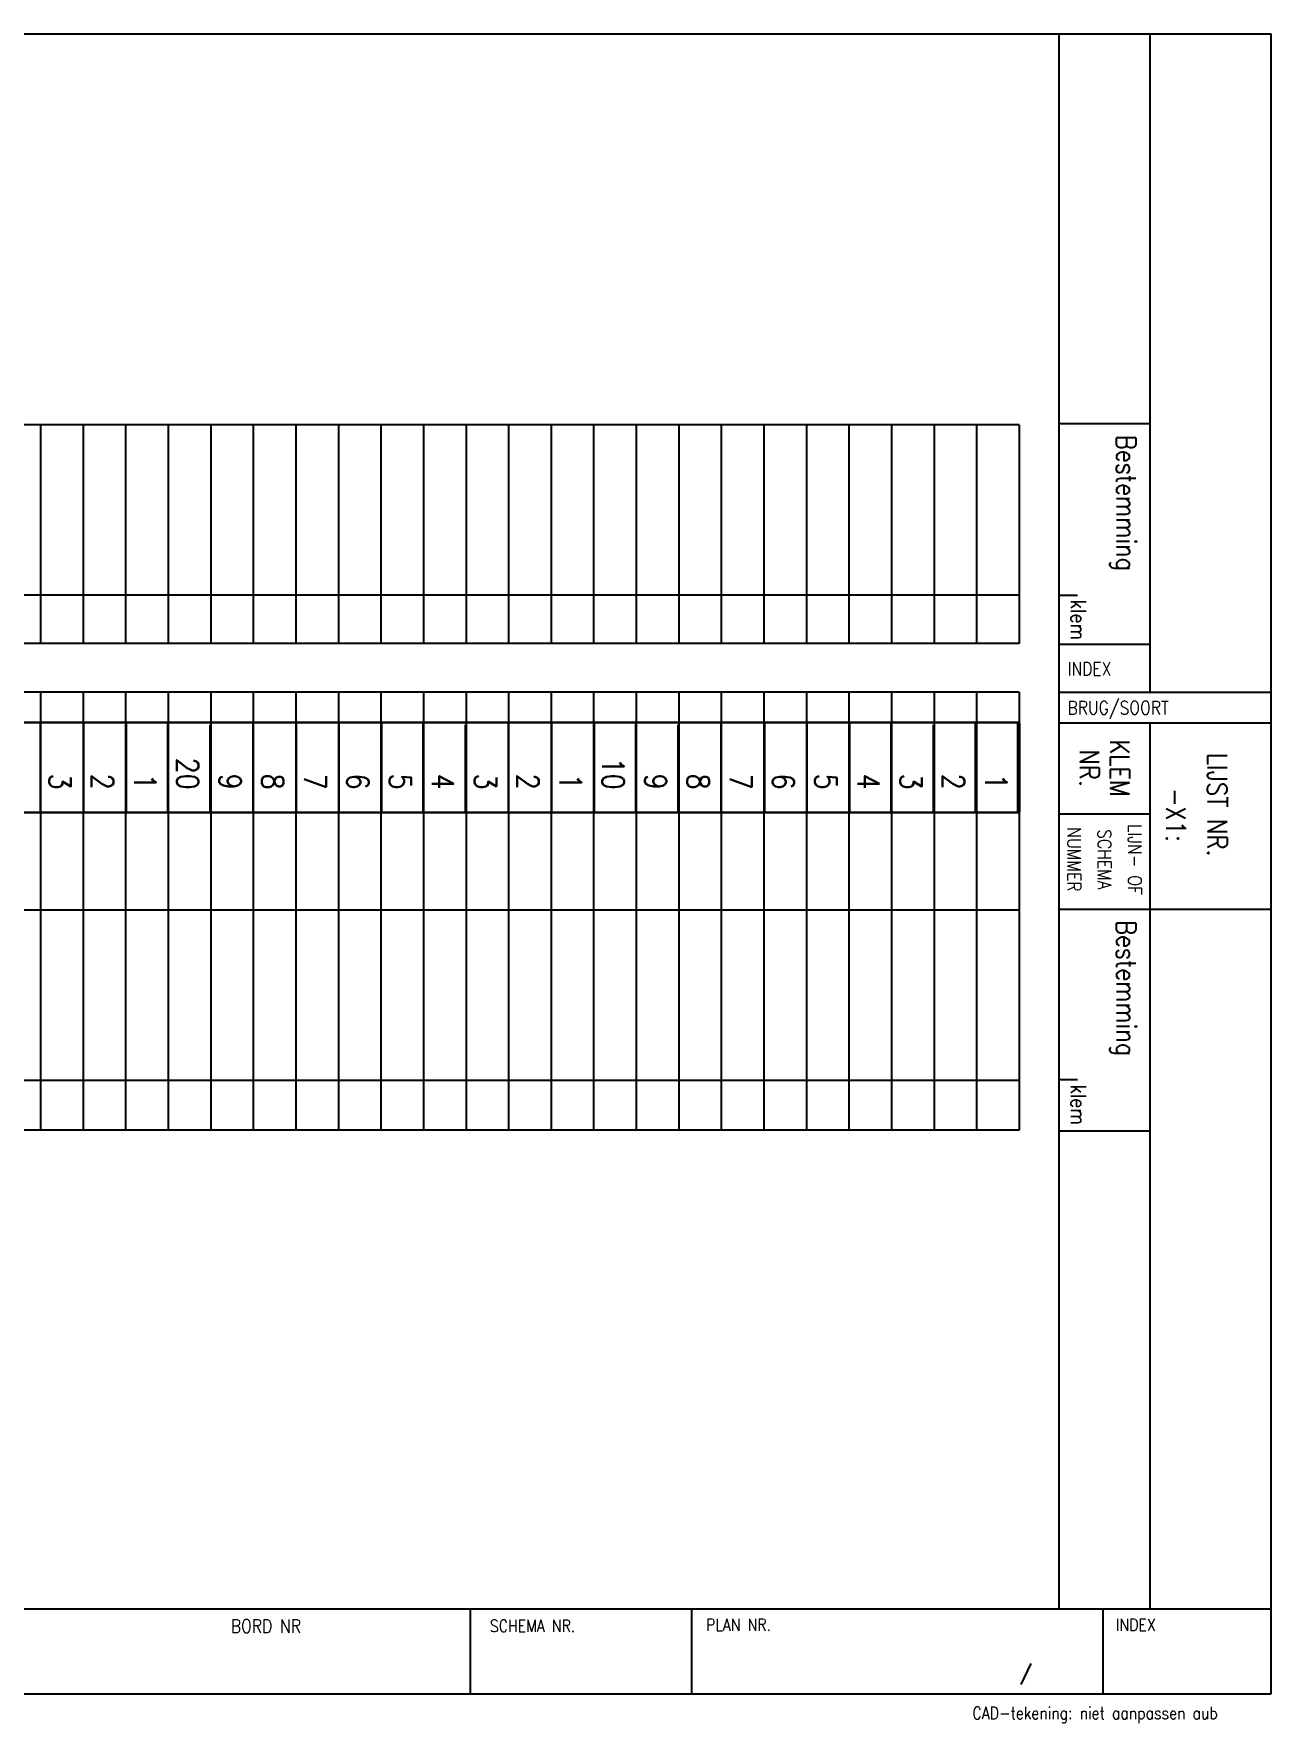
# Model space of a CAD drawing. Extents: x 0 to 405, y 0 to 280.
# Drawn here: x 201.9 to 405.5, y 2.5 to 280.3 of the extents above; entities that cross this region are included whole.
import ezdxf
from ezdxf.enums import TextEntityAlignment as Align

# ---------------------------------------------------------------- set-up
doc = ezdxf.new("R2010")
doc.units = 0
doc.header["$LTSCALE"] = 6
doc.linetypes.add('DASHED', pattern=[0])
for name, color, linetype in [('1', 8, 'CONTINUOUS'), ('10', 8, 'DASHED'), ('11', 30, 'DASHED'), ('2', 62, 'CONTINUOUS'), ('3', 30, 'CONTINUOUS'), ('30', 8, 'CONTINUOUS'), ('31', 8, 'CONTINUOUS')]:
    doc.layers.add(name, color=color, linetype=linetype)
doc.styles.get("Standard").update_dxf_attribs({"font": 'simplex', "width": 0.85})

# ---------------------------------------------------------------- blocks, each defined once
blk = doc.blocks.new('TDCAD')
at = {"layer": '30', "color": 0, "width": 0.85}
blk.add_text('CAD-tekening: niet aanpassen aub', height=2, dxfattribs=at).set_placement((-47.9, -3.23))
blk = doc.blocks.new('LST11')
at = {"layer": '1', "color": 0}
for p, q in [((364, 215.99), (14, 215.99)), ((203, 215.99), (203, 180.04)), ((210, 215.99), (210, 180.04)), ((217, 215.99), (217, 180.04)), ((224, 215.99), (224, 180.04)), ((231, 215.99), (231, 180.04)), ((238, 215.99), (238, 180.04)), ((245, 215.99), (245, 180.04)), ((252, 215.99), (252, 180.04)), ((259, 215.99), (259, 180.04)), ((266, 215.99), (266, 180.04)), ((273, 215.99), (273, 180.04)), ((280, 215.99), (280, 180.04)), ((287, 215.99), (287, 180.04)), ((294, 215.99), (294, 180.04)), ((301, 215.99), (301, 180.04)), ((308, 215.99), (308, 180.04)), ((315, 215.99), (315, 180.04)), ((322, 215.99), (322, 180.04)), ((329, 215.99), (329, 180.04)), ((336, 215.99), (336, 180.04)), ((343, 215.99), (343, 180.04)), ((350, 215.99), (350, 180.04)), ((357, 215.99), (357, 180.04)), ((364, 215.99), (364, 180.04)), ((370.5, 216.21), (385.5, 216.21)), ((14, 188), (364, 188)), ((370.5, 187.95), (373.58, 187.95)), ((364, 180.04), (14, 180.04)), ((370.5, 179.9), (385.5, 179.9)), ((364, 172), (14, 172)), ((203, 172), (203, 100)), ((210, 172), (210, 100)), ((217, 172), (217, 100)), ((224, 172), (224, 100)), ((231, 172), (231, 100)), ((238, 172), (238, 100)), ((245, 172), (245, 100)), ((252, 172), (252, 100)), ((259, 172), (259, 100)), ((266, 172), (266, 100)), ((273, 172), (273, 100)), ((280, 172), (280, 100)), ((287, 172), (287, 100)), ((294, 172), (294, 100)), ((301, 172), (301, 100)), ((308, 172), (308, 100)), ((315, 172), (315, 100)), ((322, 172), (322, 100)), ((329, 172), (329, 100)), ((336, 172), (336, 100)), ((343, 172), (343, 100)), ((350, 172), (350, 100)), ((357, 172), (357, 100)), ((364, 172), (364, 100)), ((370.5, 167), (405.47, 167)), ((370.5, 152), (385.5, 152)), ((364, 136.14), (14, 136.14)), ((364, 108.13), (14, 108.13)), ((370.5, 108.32), (373.58, 108.32)), ((364, 100), (14, 100)), ((370.5, 99.89), (385.5, 99.89))]:
    blk.add_line(p, q, dxfattribs=at)
at = {"layer": '11', "color": 0}
blk.add_line((365.9, 12.27), (364.27, 8.84), dxfattribs=at)
at = {"layer": '2', "color": 0}
for p, q in [((9.47, 280.3), (405.47, 280.3)), ((370.5, 280.28), (370.5, 21.21)), ((385.5, 280.28), (385.5, 172)), ((405.47, 7.3), (405.47, 280.3)), ((385.5, 167), (385.5, 21.21)), ((9.47, 21.26), (405.47, 21.26)), ((273.75, 7.3), (273.75, 21.26)), ((310.14, 7.3), (310.14, 21.26)), ((377.83, 7.3), (377.83, 21.26)), ((9.47, 7.3), (405.47, 7.3))]:
    blk.add_line(p, q, dxfattribs=at)
at = {"layer": '2', "color": 0, "const_width": 0.4}
for points in [[(14, 166.99), (356.81, 167.05), (356.81, 152.23), (14, 152.22), (14, 166.99)], [(21, 166.99), (356.81, 167.05), (356.81, 152.23), (21, 152.22), (21, 166.99)], [(28, 166.99), (363.81, 167.05), (363.81, 152.23), (28, 152.22), (28, 166.99)], [(202.99, 166.88), (202.99, 152.23)], [(210.07, 166.88), (210.07, 152.23)], [(217.07, 166.88), (217.07, 152.23)], [(223.96, 166.88), (223.96, 152.23)], [(230.9, 166.7), (230.9, 152.23), (230.9, 160)], [(237.99, 166.88), (237.99, 152.23)], [(245.07, 166.88), (245.07, 152.23)], [(252.07, 166.88), (252.07, 152.23)], [(259.07, 166.88), (259.07, 152.23)], [(265.96, 166.88), (265.96, 152.23)], [(272.9, 166.7), (272.9, 152.23), (272.9, 160)], [(279.99, 166.88), (279.99, 152.23)], [(287.07, 166.88), (287.07, 152.23)], [(294.07, 166.88), (294.07, 152.23)], [(300.96, 166.88), (300.96, 152.23)], [(307.9, 166.7), (307.9, 152.23), (307.9, 160)], [(314.99, 166.88), (314.99, 152.23)], [(322.07, 166.88), (322.07, 152.23)], [(329.07, 166.88), (329.07, 152.23)], [(336.07, 166.88), (336.07, 152.23)], [(342.96, 166.88), (342.96, 152.23)], [(349.9, 166.7), (349.9, 152.23), (349.9, 160)], [(356.99, 166.88), (356.99, 152.23)], [(364.07, 166.88), (364.07, 152.23)]]:
    blk.add_lwpolyline(points, dxfattribs=at)
at = {"layer": '3', "color": 0}
for p, q in [((370.5, 172), (405.47, 172)), ((370.5, 136.34), (405.47, 136.34))]:
    blk.add_line(p, q, dxfattribs=at)
at = {"layer": '10', "color": 0}
blk.add_blockref('TDCAD', (404.21, 6.35), dxfattribs=at)
at = {"layer": '10', "color": 0, "width": 0.85}
blk.add_text('BORD NR', height=2.2, dxfattribs=at).set_placement((234.31, 17.33))
for s, p in [('SCHEMA NR.', (283.95, 18.46)), ('PLAN NR.', (317.83, 18.64)), ('INDEX', (383.19, 18.64))]:
    blk.add_text(s, height=2, dxfattribs=at).set_placement(p, align=Align.MIDDLE)
at = {"layer": '11', "color": 0, "width": 0.85}
blk.add_text('LIJST NR.', height=3.2, rotation=270, dxfattribs=at).set_placement((395, 162))
for tag, p in [('BESTEMMING', (393.87, 227.49)), ('KLNR', (389.77, 151.81)), ('BESTEMMING', (393.87, 94.27))]:
    blk.add_attdef(tag, text='', height=3.2, rotation=270, dxfattribs=at).set_placement(p, align=Align.MIDDLE)
for tag, p in [('VNR', (355.5, 9)), ('TOT', (367.5, 9))]:
    blk.add_attdef(tag, p, '', height=3, dxfattribs=at)
at = {"layer": '2', "color": 0, "width": 0.85}
for tag, p in [('TITEL', (48.34, 12.41)), ('NUMMER', (315.14, 9.4))]:
    blk.add_attdef(tag, p, '', height=4.7, dxfattribs=at)
blk.add_attdef('BORD', text='', height=4.7, dxfattribs=at).set_placement((264.44, 9.18), align=Align.RIGHT)
for tag, p in [('NUMMER', (291.94, 11.48)), ('INDEX', (393.05, 11.48))]:
    blk.add_attdef(tag, text='', height=4.7, dxfattribs=at).set_placement(p, align=Align.MIDDLE)
at = {"layer": '30', "color": 0, "width": 0.85}
for s, p in [('INDEX', (371.95, 174.75)), ('BRUG/SOORT', (371.95, 168.36))]:
    blk.add_text(s, height=2.2, dxfattribs=at).set_placement(p)
for s, p in [('NUMMER', (371.95, 144.5)), ('SCHEMA', (376.95, 144.5)), ('LIJN- OF', (381.95, 144.5))]:
    blk.add_text(s, height=2.2, rotation=270, dxfattribs=at).set_placement(p, align=Align.CENTER)
at = {"layer": '31', "color": 0, "width": 0.85}
for s, height, p in [('Bestemming', 3.2, (380, 214.29)), ('klem', 2.5, (372.5, 187.23)), ('Bestemming', 3.2, (380, 134.5)), ('klem', 2.5, (372.5, 107.5))]:
    blk.add_text(s, height=height, rotation=270, dxfattribs=at).set_placement(p)
for s, p in [('NR.', (373.96, 159.5)), ('KLEM', (378.96, 159.5))]:
    blk.add_text(s, height=3.2, rotation=270, dxfattribs=at).set_placement(p, align=Align.CENTER)
blk = doc.blocks.new('LSTLIJN')
at = {"layer": '1', "color": 0, "width": 0.85}
for p in [(-2.1, 115.2), (-2.1, 35.2)]:
    blk.add_attdef('BEST.', p, '', height=3.2, rotation=270, dxfattribs=at)
for tag, height, p in [('KL.', 3.2, (-2.1, 80.8)), ('LIJN', 2.6, (-2.1, 37.6)), ('KL.', 3.2, (-2.1, 0.8))]:
    blk.add_attdef(tag, text='', height=height, rotation=270, dxfattribs=at).set_placement(p, align=Align.RIGHT)
at = {"layer": '3', "color": 0, "width": 0.85}
blk.add_attdef('NR.', text='', height=3.6, rotation=270, dxfattribs=at).set_placement((-2.1, 56), align=Align.RIGHT)

msp = doc.modelspace()

# ---------------------------------------------------------------- block references
at = {"layer": '1', "color": 0}
for name, p, values in [('LST11', (0, 0), {'KLNR': '-X1:'}), ('LSTLIJN', (227.5, 100), {'NR.': '20'}), ('LSTLIJN', (297.5, 100), {'NR.': '10'}), ('LSTLIJN', (206.5, 100), {'NR.': '3'}), ('LSTLIJN', (213.5, 100), {'NR.': '2'}), ('LSTLIJN', (220.5, 100), {'NR.': '1'}), ('LSTLIJN', (234.5, 100), {'NR.': '9'}), ('LSTLIJN', (241.5, 100), {'NR.': '8'}), ('LSTLIJN', (248.5, 100), {'NR.': '7'}), ('LSTLIJN', (255.5, 100), {'NR.': '6'}), ('LSTLIJN', (262.5, 100), {'NR.': '5'}), ('LSTLIJN', (269.5, 100), {'NR.': '4'}), ('LSTLIJN', (276.5, 100), {'NR.': '3'}), ('LSTLIJN', (283.5, 100), {'NR.': '2'}), ('LSTLIJN', (290.5, 100), {'NR.': '1'}), ('LSTLIJN', (304.5, 100), {'NR.': '9'}), ('LSTLIJN', (311.5, 100), {'NR.': '8'}), ('LSTLIJN', (318.5, 100), {'NR.': '7'}), ('LSTLIJN', (325.5, 100), {'NR.': '6'}), ('LSTLIJN', (332.5, 100), {'NR.': '5'}), ('LSTLIJN', (339.5, 100), {'NR.': '4'}), ('LSTLIJN', (346.5, 100), {'NR.': '3'}), ('LSTLIJN', (353.5, 100), {'NR.': '2'}), ('LSTLIJN', (360.5, 100), {'NR.': '1'})]:
    msp.add_blockref(name, p, dxfattribs=at).add_auto_attribs(values)

doc.saveas('drawing.dxf')
